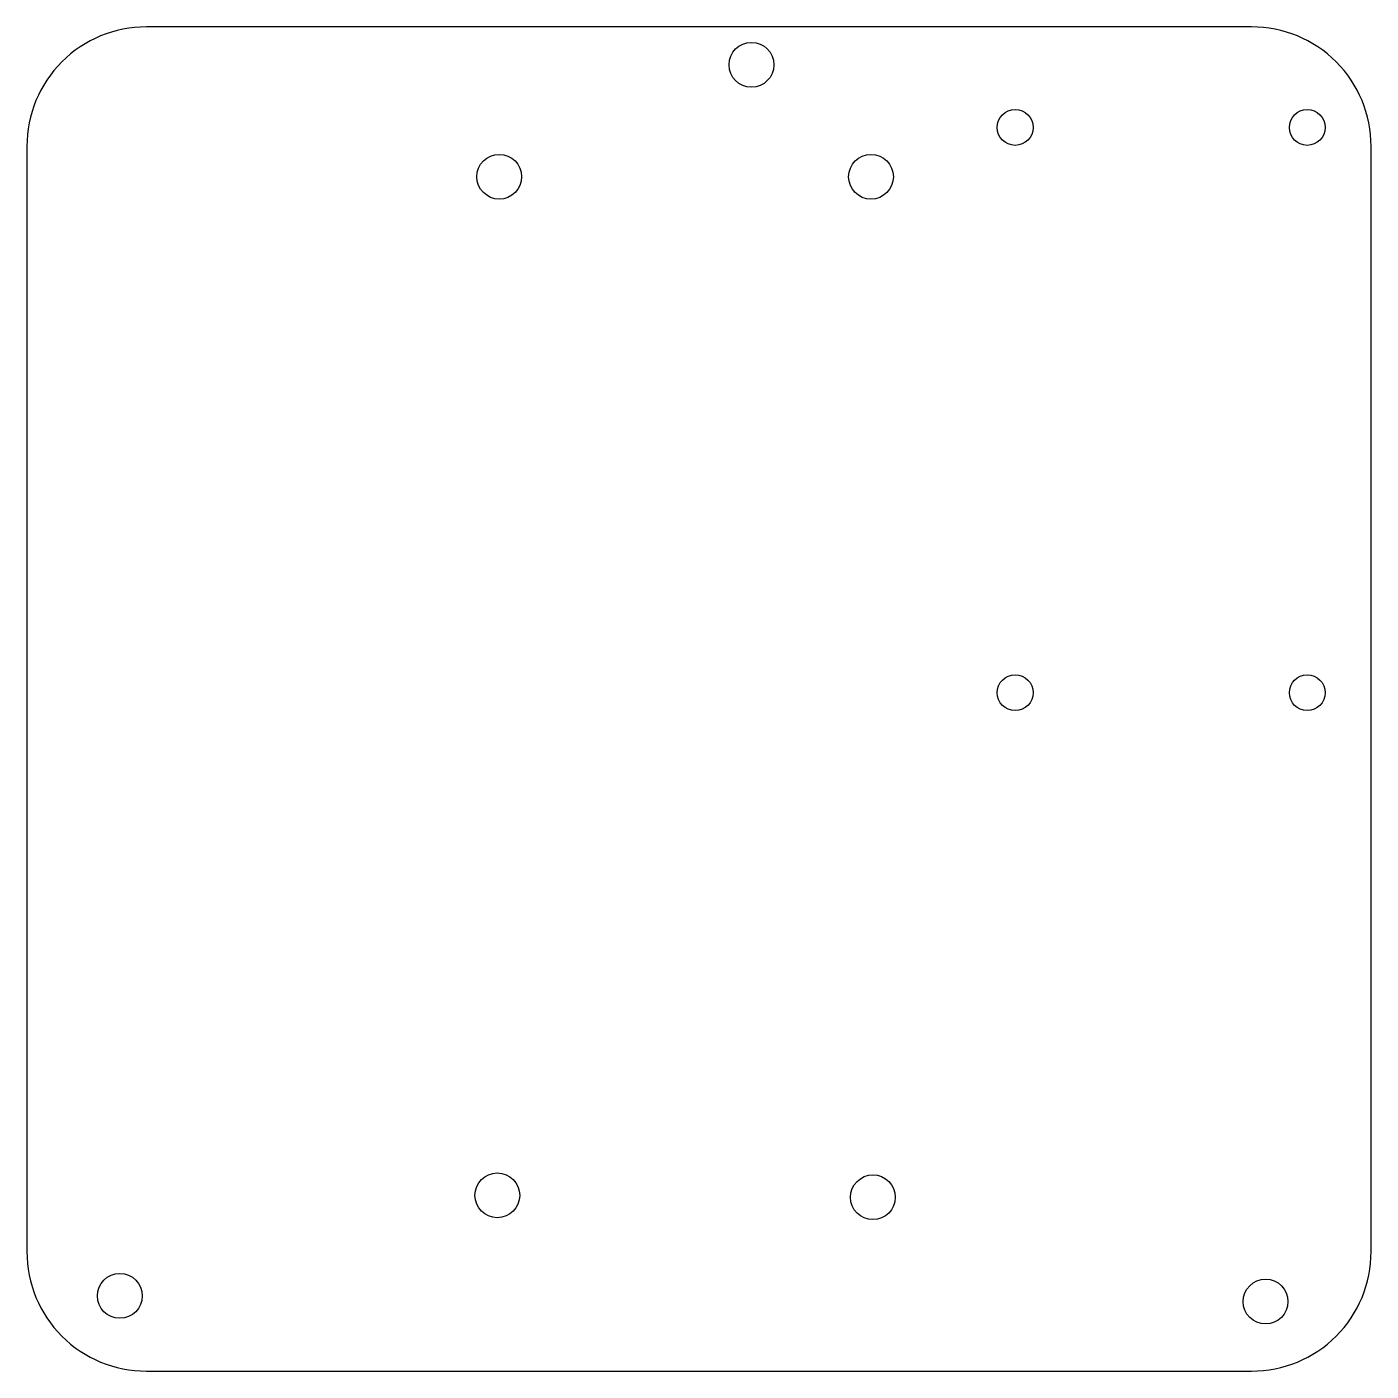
# Model space of a CAD drawing. Header units: millimetres. Extents: x 109.2 to 199.2, y 52.4 to 142.4.
import ezdxf

# ---------------------------------------------------------------- set-up
doc = ezdxf.new("R2010")
doc.units = ezdxf.units.MM
doc.layers.get('0').update_dxf_attribs({"linetype": 'CONTINUOUS'})

msp = doc.modelspace()

# ---------------------------------------------------------------- linework, layer by layer
msp.add_lwpolyline([(109.165, 134.378), (109.165, 60.378, 0.414214), (117.165, 52.378), (191.165, 52.378, 0.414214), (199.165, 60.378), (199.165, 134.378, 0.414214), (191.165, 142.378), (117.165, 142.378, 0.414214)], format="xyb", close=True)
for centre, radius in [((157.679, 139.838), 1.5), ((175.332, 135.647), 1.2), ((194.89, 135.647), 1.2), ((140.788, 132.345), 1.5), ((165.68, 132.345), 1.5), ((175.332, 97.801), 1.2), ((194.89, 97.801), 1.2), ((140.661, 64.146), 1.5), ((165.807, 64.019), 1.5), ((115.388, 57.415), 1.5), ((192.096, 57.034), 1.5)]:
    msp.add_circle(centre, radius)

doc.saveas('drawing.dxf')
